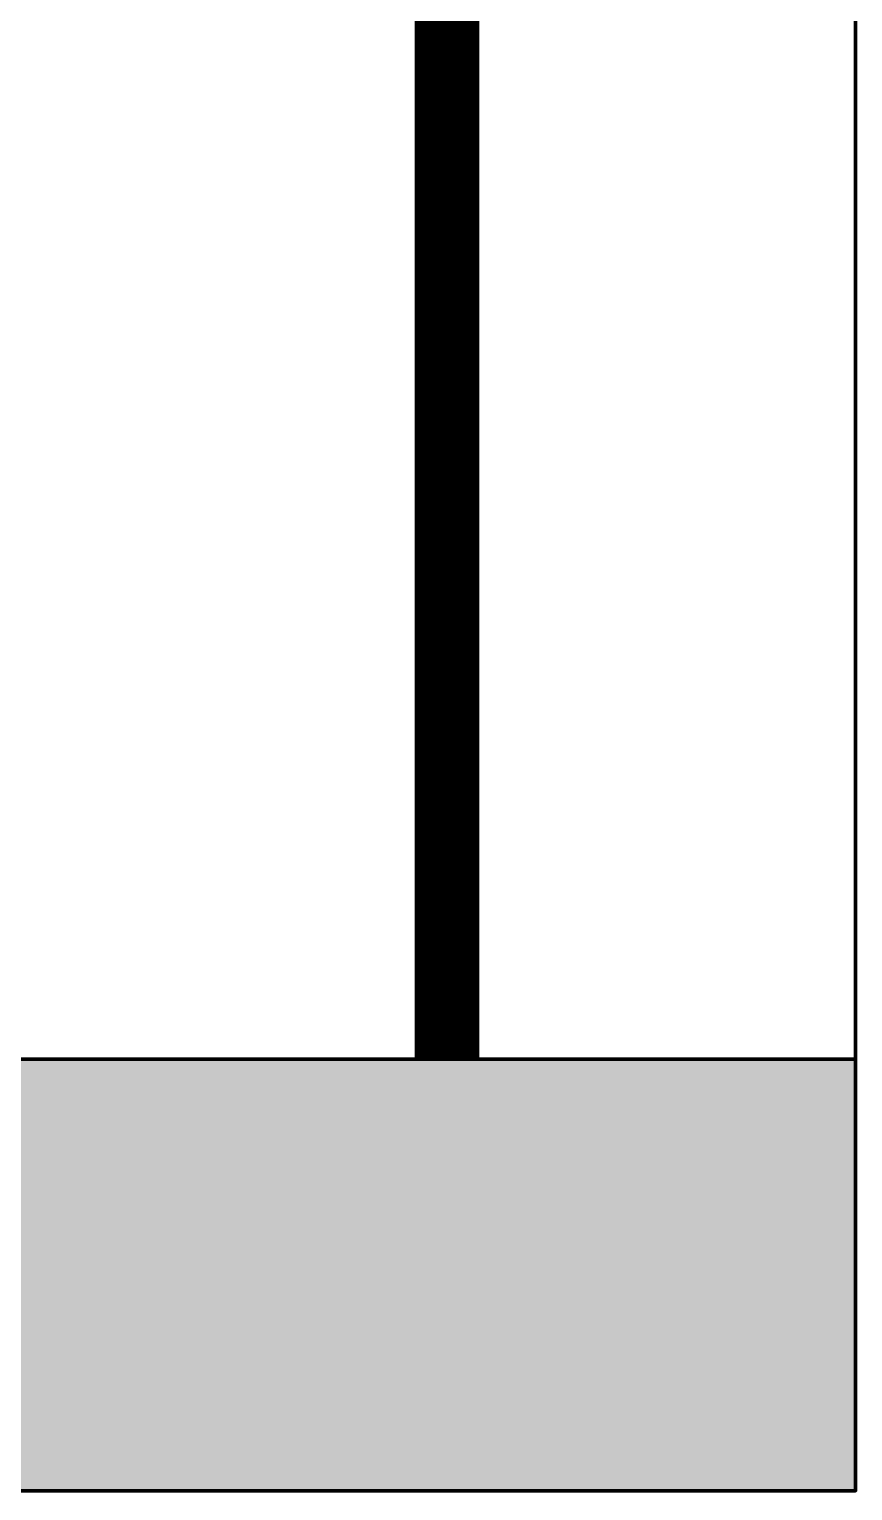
# Model space of a CAD drawing. Header units: millimetres. Extents: x -116965 to 323937, y 291661 to 566926.
# Drawn here: x -46123 to -45932.3, y 328239.9 to 328578.3 of the extents above; entities that cross this region are included whole.
import ezdxf

# ---------------------------------------------------------------- set-up
doc = ezdxf.new("R2010")
doc.units = ezdxf.units.MM
doc.layers.get('0').update_dxf_attribs({"lineweight": 18})
doc.layers.add('C00-00-00', color=7, linetype='Continuous')
doc.layers.add('C34-3A-40', color=7, linetype='Continuous', true_color=0x343a40)
doc.layers.add('C62-64-69', color=7, linetype='Continuous', true_color=0x626469)

msp = doc.modelspace()

# ---------------------------------------------------------------- hatches: boundary and pattern name
at = {"layer": 'C34-3A-40'}
h = msp.add_hatch(color=256, dxfattribs=at)
h.dxf.hatch_style = 2
h.paths.add_polyline_path([(-46131.639302, 328339.849361), (-45931.667218, 328339.849361), (-45931.667218, 328239.863317), (-46131.639302, 328239.863317)])
at = {"layer": 'C62-64-69'}
h = msp.add_hatch(color=256, dxfattribs=at)
h.dxf.hatch_style = 2
h.paths.add_polyline_path([(-46131.639302, 328330.850618), (-46099.643768, 328330.850618), (-46099.643768, 328323.851592), (-46131.639302, 328323.851592)])
h = msp.add_hatch(color=256, dxfattribs=at)
h.dxf.hatch_style = 2
h.paths.add_polyline_path([(-46099.643768, 328330.850618), (-46067.648233, 328330.850618), (-46067.648233, 328323.851592), (-46099.643768, 328323.851592)])
h = msp.add_hatch(color=256, dxfattribs=at)
h.dxf.hatch_style = 2
h.paths.add_polyline_path([(-46099.643768, 328330.850618), (-46067.648233, 328330.850618), (-46067.648233, 328323.851592), (-46099.643768, 328323.851592)])
h = msp.add_hatch(color=256, dxfattribs=at)
h.dxf.hatch_style = 2
h.paths.add_polyline_path([(-46067.648233, 328330.850618), (-46035.652702, 328330.850618), (-46035.652702, 328323.851592), (-46067.648233, 328323.851592)])
h = msp.add_hatch(color=256, dxfattribs=at)
h.dxf.hatch_style = 2
h.paths.add_polyline_path([(-46067.648233, 328330.850618), (-46035.652702, 328330.850618), (-46035.652702, 328323.851592), (-46067.648233, 328323.851592)])
h = msp.add_hatch(color=256, dxfattribs=at)
h.dxf.hatch_style = 2
h.paths.add_polyline_path([(-46035.652702, 328330.850618), (-46003.657168, 328330.850618), (-46003.657168, 328323.851592), (-46035.652702, 328323.851592)])
h = msp.add_hatch(color=256, dxfattribs=at)
h.dxf.hatch_style = 2
h.paths.add_polyline_path([(-46035.652702, 328330.850618), (-46003.657168, 328330.850618), (-46003.657168, 328323.851592), (-46035.652702, 328323.851592)])
h = msp.add_hatch(color=256, dxfattribs=at)
h.dxf.hatch_style = 2
h.paths.add_polyline_path([(-46003.657168, 328330.850618), (-45971.661633, 328330.850618), (-45971.661633, 328323.851592), (-46003.657168, 328323.851592)])
h = msp.add_hatch(color=256, dxfattribs=at)
h.dxf.hatch_style = 2
h.paths.add_polyline_path([(-46003.657168, 328330.850618), (-45971.661633, 328330.850618), (-45971.661633, 328323.851592), (-46003.657168, 328323.851592)])
h = msp.add_hatch(color=256, dxfattribs=at)
h.dxf.hatch_style = 2
h.paths.add_polyline_path([(-45971.661633, 328330.850618), (-45939.666102, 328330.850618), (-45939.666102, 328323.851592), (-45971.661633, 328323.851592)])
h = msp.add_hatch(color=256, dxfattribs=at)
h.dxf.hatch_style = 2
h.paths.add_polyline_path([(-46131.639302, 328323.851592), (-46099.643768, 328323.851592), (-46099.643768, 328321.851874), (-46131.639302, 328321.851874)])
h = msp.add_hatch(color=256, dxfattribs=at)
h.dxf.hatch_style = 2
h.paths.add_polyline_path([(-46099.643768, 328323.851592), (-46067.648233, 328323.851592), (-46067.648233, 328321.851874), (-46099.643768, 328321.851874)])
h = msp.add_hatch(color=256, dxfattribs=at)
h.dxf.hatch_style = 2
h.paths.add_polyline_path([(-46099.643768, 328323.851592), (-46067.648233, 328323.851592), (-46067.648233, 328321.851874), (-46099.643768, 328321.851874)])
h = msp.add_hatch(color=256, dxfattribs=at)
h.dxf.hatch_style = 2
h.paths.add_polyline_path([(-46067.648233, 328323.851592), (-46035.652702, 328323.851592), (-46035.652702, 328321.851874), (-46067.648233, 328321.851874)])
h = msp.add_hatch(color=256, dxfattribs=at)
h.dxf.hatch_style = 2
h.paths.add_polyline_path([(-46067.648233, 328323.851592), (-46035.652702, 328323.851592), (-46035.652702, 328321.851874), (-46067.648233, 328321.851874)])
h = msp.add_hatch(color=256, dxfattribs=at)
h.dxf.hatch_style = 2
h.paths.add_polyline_path([(-46035.652702, 328323.851592), (-46003.657168, 328323.851592), (-46003.657168, 328321.851874), (-46035.652702, 328321.851874)])
h = msp.add_hatch(color=256, dxfattribs=at)
h.dxf.hatch_style = 2
h.paths.add_polyline_path([(-46035.652702, 328323.851592), (-46003.657168, 328323.851592), (-46003.657168, 328321.851874), (-46035.652702, 328321.851874)])
h = msp.add_hatch(color=256, dxfattribs=at)
h.dxf.hatch_style = 2
h.paths.add_polyline_path([(-46003.657168, 328323.851592), (-45971.661633, 328323.851592), (-45971.661633, 328321.851874), (-46003.657168, 328321.851874)])
h = msp.add_hatch(color=256, dxfattribs=at)
h.dxf.hatch_style = 2
h.paths.add_polyline_path([(-46003.657168, 328323.851592), (-45971.661633, 328323.851592), (-45971.661633, 328321.851874), (-46003.657168, 328321.851874)])
h = msp.add_hatch(color=256, dxfattribs=at)
h.dxf.hatch_style = 2
h.paths.add_polyline_path([(-45971.661633, 328323.851592), (-45939.666102, 328323.851592), (-45939.666102, 328321.851874), (-45971.661633, 328321.851874)])
h = msp.add_hatch(color=256, dxfattribs=at)
h.dxf.hatch_style = 2
h.paths.add_polyline_path([(-46131.639302, 328321.851874), (-46099.643768, 328321.851874), (-46099.643768, 328314.852848), (-46131.639302, 328314.852848)])
h = msp.add_hatch(color=256, dxfattribs=at)
h.dxf.hatch_style = 2
h.paths.add_polyline_path([(-46099.643768, 328321.851874), (-46067.648233, 328321.851874), (-46067.648233, 328314.852848), (-46099.643768, 328314.852848)])
h = msp.add_hatch(color=256, dxfattribs=at)
h.dxf.hatch_style = 2
h.paths.add_polyline_path([(-46099.643768, 328321.851874), (-46067.648233, 328321.851874), (-46067.648233, 328314.852848), (-46099.643768, 328314.852848)])
h = msp.add_hatch(color=256, dxfattribs=at)
h.dxf.hatch_style = 2
h.paths.add_polyline_path([(-46067.648233, 328321.851874), (-46035.652702, 328321.851874), (-46035.652702, 328314.852848), (-46067.648233, 328314.852848)])
h = msp.add_hatch(color=256, dxfattribs=at)
h.dxf.hatch_style = 2
h.paths.add_polyline_path([(-46067.648233, 328321.851874), (-46035.652702, 328321.851874), (-46035.652702, 328314.852848), (-46067.648233, 328314.852848)])
h = msp.add_hatch(color=256, dxfattribs=at)
h.dxf.hatch_style = 2
h.paths.add_polyline_path([(-46035.652702, 328321.851874), (-46003.657168, 328321.851874), (-46003.657168, 328314.852848), (-46035.652702, 328314.852848)])
h = msp.add_hatch(color=256, dxfattribs=at)
h.dxf.hatch_style = 2
h.paths.add_polyline_path([(-46035.652702, 328321.851874), (-46003.657168, 328321.851874), (-46003.657168, 328314.852848), (-46035.652702, 328314.852848)])
h = msp.add_hatch(color=256, dxfattribs=at)
h.dxf.hatch_style = 2
h.paths.add_polyline_path([(-46003.657168, 328321.851874), (-45971.661633, 328321.851874), (-45971.661633, 328314.852848), (-46003.657168, 328314.852848)])
h = msp.add_hatch(color=256, dxfattribs=at)
h.dxf.hatch_style = 2
h.paths.add_polyline_path([(-46003.657168, 328321.851874), (-45971.661633, 328321.851874), (-45971.661633, 328314.852848), (-46003.657168, 328314.852848)])
h = msp.add_hatch(color=256, dxfattribs=at)
h.dxf.hatch_style = 2
h.paths.add_polyline_path([(-45971.661633, 328321.851874), (-45939.666102, 328321.851874), (-45939.666102, 328314.852848), (-45971.661633, 328314.852848)])
h = msp.add_hatch(color=256, dxfattribs=at)
h.dxf.hatch_style = 2
h.paths.add_polyline_path([(-46131.639302, 328314.852848), (-46099.643768, 328314.852848), (-46099.643768, 328312.85313), (-46131.639302, 328312.85313)])
h = msp.add_hatch(color=256, dxfattribs=at)
h.dxf.hatch_style = 2
h.paths.add_polyline_path([(-46131.639302, 328312.85313), (-46099.643768, 328312.85313), (-46099.643768, 328305.854105), (-46131.639302, 328305.854105)])
h = msp.add_hatch(color=256, dxfattribs=at)
h.dxf.hatch_style = 2
h.paths.add_polyline_path([(-46099.643768, 328314.852848), (-46067.648233, 328314.852848), (-46067.648233, 328312.85313), (-46099.643768, 328312.85313)])
h = msp.add_hatch(color=256, dxfattribs=at)
h.dxf.hatch_style = 2
h.paths.add_polyline_path([(-46099.643768, 328314.852848), (-46067.648233, 328314.852848), (-46067.648233, 328312.85313), (-46099.643768, 328312.85313)])
h = msp.add_hatch(color=256, dxfattribs=at)
h.dxf.hatch_style = 2
h.paths.add_polyline_path([(-46099.643768, 328312.85313), (-46067.648233, 328312.85313), (-46067.648233, 328305.854105), (-46099.643768, 328305.854105)])
h = msp.add_hatch(color=256, dxfattribs=at)
h.dxf.hatch_style = 2
h.paths.add_polyline_path([(-46099.643768, 328312.85313), (-46067.648233, 328312.85313), (-46067.648233, 328305.854105), (-46099.643768, 328305.854105)])
h = msp.add_hatch(color=256, dxfattribs=at)
h.dxf.hatch_style = 2
h.paths.add_polyline_path([(-46067.648233, 328314.852848), (-46035.652702, 328314.852848), (-46035.652702, 328312.85313), (-46067.648233, 328312.85313)])
h = msp.add_hatch(color=256, dxfattribs=at)
h.dxf.hatch_style = 2
h.paths.add_polyline_path([(-46067.648233, 328314.852848), (-46035.652702, 328314.852848), (-46035.652702, 328312.85313), (-46067.648233, 328312.85313)])
h = msp.add_hatch(color=256, dxfattribs=at)
h.dxf.hatch_style = 2
h.paths.add_polyline_path([(-46067.648233, 328312.85313), (-46035.652702, 328312.85313), (-46035.652702, 328305.854105), (-46067.648233, 328305.854105)])
h = msp.add_hatch(color=256, dxfattribs=at)
h.dxf.hatch_style = 2
h.paths.add_polyline_path([(-46067.648233, 328312.85313), (-46035.652702, 328312.85313), (-46035.652702, 328305.854105), (-46067.648233, 328305.854105)])
h = msp.add_hatch(color=256, dxfattribs=at)
h.dxf.hatch_style = 2
h.paths.add_polyline_path([(-46035.652702, 328314.852848), (-46003.657168, 328314.852848), (-46003.657168, 328312.85313), (-46035.652702, 328312.85313)])
h = msp.add_hatch(color=256, dxfattribs=at)
h.dxf.hatch_style = 2
h.paths.add_polyline_path([(-46035.652702, 328314.852848), (-46003.657168, 328314.852848), (-46003.657168, 328312.85313), (-46035.652702, 328312.85313)])
h = msp.add_hatch(color=256, dxfattribs=at)
h.dxf.hatch_style = 2
h.paths.add_polyline_path([(-46035.652702, 328312.85313), (-46003.657168, 328312.85313), (-46003.657168, 328305.854105), (-46035.652702, 328305.854105)])
h = msp.add_hatch(color=256, dxfattribs=at)
h.dxf.hatch_style = 2
h.paths.add_polyline_path([(-46035.652702, 328312.85313), (-46003.657168, 328312.85313), (-46003.657168, 328305.854105), (-46035.652702, 328305.854105)])
h = msp.add_hatch(color=256, dxfattribs=at)
h.dxf.hatch_style = 2
h.paths.add_polyline_path([(-46003.657168, 328314.852848), (-45971.661633, 328314.852848), (-45971.661633, 328312.85313), (-46003.657168, 328312.85313)])
h = msp.add_hatch(color=256, dxfattribs=at)
h.dxf.hatch_style = 2
h.paths.add_polyline_path([(-46003.657168, 328314.852848), (-45971.661633, 328314.852848), (-45971.661633, 328312.85313), (-46003.657168, 328312.85313)])
h = msp.add_hatch(color=256, dxfattribs=at)
h.dxf.hatch_style = 2
h.paths.add_polyline_path([(-46003.657168, 328312.85313), (-45971.661633, 328312.85313), (-45971.661633, 328305.854105), (-46003.657168, 328305.854105)])
h = msp.add_hatch(color=256, dxfattribs=at)
h.dxf.hatch_style = 2
h.paths.add_polyline_path([(-46003.657168, 328312.85313), (-45971.661633, 328312.85313), (-45971.661633, 328305.854105), (-46003.657168, 328305.854105)])
h = msp.add_hatch(color=256, dxfattribs=at)
h.dxf.hatch_style = 2
h.paths.add_polyline_path([(-45971.661633, 328314.852848), (-45939.666102, 328314.852848), (-45939.666102, 328312.85313), (-45971.661633, 328312.85313)])
h = msp.add_hatch(color=256, dxfattribs=at)
h.dxf.hatch_style = 2
h.paths.add_polyline_path([(-45971.661633, 328312.85313), (-45939.666102, 328312.85313), (-45939.666102, 328305.854105), (-45971.661633, 328305.854105)])
h = msp.add_hatch(color=256, dxfattribs=at)
h.dxf.hatch_style = 2
h.paths.add_polyline_path([(-46131.639302, 328305.854105), (-46099.643768, 328305.854105), (-46099.643768, 328303.854386), (-46131.639302, 328303.854386)])
h = msp.add_hatch(color=256, dxfattribs=at)
h.dxf.hatch_style = 2
h.paths.add_polyline_path([(-46099.643768, 328305.854105), (-46067.648233, 328305.854105), (-46067.648233, 328303.854386), (-46099.643768, 328303.854386)])
h = msp.add_hatch(color=256, dxfattribs=at)
h.dxf.hatch_style = 2
h.paths.add_polyline_path([(-46099.643768, 328305.854105), (-46067.648233, 328305.854105), (-46067.648233, 328303.854386), (-46099.643768, 328303.854386)])
h = msp.add_hatch(color=256, dxfattribs=at)
h.dxf.hatch_style = 2
h.paths.add_polyline_path([(-46067.648233, 328305.854105), (-46035.652702, 328305.854105), (-46035.652702, 328303.854386), (-46067.648233, 328303.854386)])
h = msp.add_hatch(color=256, dxfattribs=at)
h.dxf.hatch_style = 2
h.paths.add_polyline_path([(-46067.648233, 328305.854105), (-46035.652702, 328305.854105), (-46035.652702, 328303.854386), (-46067.648233, 328303.854386)])
h = msp.add_hatch(color=256, dxfattribs=at)
h.dxf.hatch_style = 2
h.paths.add_polyline_path([(-46035.652702, 328305.854105), (-46003.657168, 328305.854105), (-46003.657168, 328303.854386), (-46035.652702, 328303.854386)])
h = msp.add_hatch(color=256, dxfattribs=at)
h.dxf.hatch_style = 2
h.paths.add_polyline_path([(-46035.652702, 328305.854105), (-46003.657168, 328305.854105), (-46003.657168, 328303.854386), (-46035.652702, 328303.854386)])
h = msp.add_hatch(color=256, dxfattribs=at)
h.dxf.hatch_style = 2
h.paths.add_polyline_path([(-46003.657168, 328305.854105), (-45971.661633, 328305.854105), (-45971.661633, 328303.854386), (-46003.657168, 328303.854386)])
h = msp.add_hatch(color=256, dxfattribs=at)
h.dxf.hatch_style = 2
h.paths.add_polyline_path([(-46003.657168, 328305.854105), (-45971.661633, 328305.854105), (-45971.661633, 328303.854386), (-46003.657168, 328303.854386)])
h = msp.add_hatch(color=256, dxfattribs=at)
h.dxf.hatch_style = 2
h.paths.add_polyline_path([(-45971.661633, 328305.854105), (-45939.666102, 328305.854105), (-45939.666102, 328303.854386), (-45971.661633, 328303.854386)])
h = msp.add_hatch(color=256, dxfattribs=at)
h.dxf.hatch_style = 2
h.paths.add_polyline_path([(-46131.639302, 328303.854386), (-46099.643768, 328303.854386), (-46099.643768, 328296.855361), (-46131.639302, 328296.855361)])
h = msp.add_hatch(color=256, dxfattribs=at)
h.dxf.hatch_style = 2
h.paths.add_polyline_path([(-46099.643768, 328303.854386), (-46067.648233, 328303.854386), (-46067.648233, 328296.855361), (-46099.643768, 328296.855361)])
h = msp.add_hatch(color=256, dxfattribs=at)
h.dxf.hatch_style = 2
h.paths.add_polyline_path([(-46099.643768, 328303.854386), (-46067.648233, 328303.854386), (-46067.648233, 328296.855361), (-46099.643768, 328296.855361)])
h = msp.add_hatch(color=256, dxfattribs=at)
h.dxf.hatch_style = 2
h.paths.add_polyline_path([(-46067.648233, 328303.854386), (-46035.652702, 328303.854386), (-46035.652702, 328296.855361), (-46067.648233, 328296.855361)])
h = msp.add_hatch(color=256, dxfattribs=at)
h.dxf.hatch_style = 2
h.paths.add_polyline_path([(-46067.648233, 328303.854386), (-46035.652702, 328303.854386), (-46035.652702, 328296.855361), (-46067.648233, 328296.855361)])
h = msp.add_hatch(color=256, dxfattribs=at)
h.dxf.hatch_style = 2
h.paths.add_polyline_path([(-46035.652702, 328303.854386), (-46003.657168, 328303.854386), (-46003.657168, 328296.855361), (-46035.652702, 328296.855361)])
h = msp.add_hatch(color=256, dxfattribs=at)
h.dxf.hatch_style = 2
h.paths.add_polyline_path([(-46035.652702, 328303.854386), (-46003.657168, 328303.854386), (-46003.657168, 328296.855361), (-46035.652702, 328296.855361)])
h = msp.add_hatch(color=256, dxfattribs=at)
h.dxf.hatch_style = 2
h.paths.add_polyline_path([(-46003.657168, 328303.854386), (-45971.661633, 328303.854386), (-45971.661633, 328296.855361), (-46003.657168, 328296.855361)])
h = msp.add_hatch(color=256, dxfattribs=at)
h.dxf.hatch_style = 2
h.paths.add_polyline_path([(-46003.657168, 328303.854386), (-45971.661633, 328303.854386), (-45971.661633, 328296.855361), (-46003.657168, 328296.855361)])
h = msp.add_hatch(color=256, dxfattribs=at)
h.dxf.hatch_style = 2
h.paths.add_polyline_path([(-45971.661633, 328303.854386), (-45939.666102, 328303.854386), (-45939.666102, 328296.855361), (-45971.661633, 328296.855361)])
h = msp.add_hatch(color=256, dxfattribs=at)
h.dxf.hatch_style = 2
h.paths.add_polyline_path([(-46131.639302, 328296.855361), (-46099.643768, 328296.855361), (-46099.643768, 328294.855643), (-46131.639302, 328294.855643)])
h = msp.add_hatch(color=256, dxfattribs=at)
h.dxf.hatch_style = 2
h.paths.add_polyline_path([(-46099.643768, 328296.855361), (-46067.648233, 328296.855361), (-46067.648233, 328294.855643), (-46099.643768, 328294.855643)])
h = msp.add_hatch(color=256, dxfattribs=at)
h.dxf.hatch_style = 2
h.paths.add_polyline_path([(-46099.643768, 328296.855361), (-46067.648233, 328296.855361), (-46067.648233, 328294.855643), (-46099.643768, 328294.855643)])
h = msp.add_hatch(color=256, dxfattribs=at)
h.dxf.hatch_style = 2
h.paths.add_polyline_path([(-46067.648233, 328296.855361), (-46035.652702, 328296.855361), (-46035.652702, 328294.855643), (-46067.648233, 328294.855643)])
h = msp.add_hatch(color=256, dxfattribs=at)
h.dxf.hatch_style = 2
h.paths.add_polyline_path([(-46067.648233, 328296.855361), (-46035.652702, 328296.855361), (-46035.652702, 328294.855643), (-46067.648233, 328294.855643)])
h = msp.add_hatch(color=256, dxfattribs=at)
h.dxf.hatch_style = 2
h.paths.add_polyline_path([(-46035.652702, 328296.855361), (-46003.657168, 328296.855361), (-46003.657168, 328294.855643), (-46035.652702, 328294.855643)])
h = msp.add_hatch(color=256, dxfattribs=at)
h.dxf.hatch_style = 2
h.paths.add_polyline_path([(-46035.652702, 328296.855361), (-46003.657168, 328296.855361), (-46003.657168, 328294.855643), (-46035.652702, 328294.855643)])
h = msp.add_hatch(color=256, dxfattribs=at)
h.dxf.hatch_style = 2
h.paths.add_polyline_path([(-46003.657168, 328296.855361), (-45971.661633, 328296.855361), (-45971.661633, 328294.855643), (-46003.657168, 328294.855643)])
h = msp.add_hatch(color=256, dxfattribs=at)
h.dxf.hatch_style = 2
h.paths.add_polyline_path([(-46003.657168, 328296.855361), (-45971.661633, 328296.855361), (-45971.661633, 328294.855643), (-46003.657168, 328294.855643)])
h = msp.add_hatch(color=256, dxfattribs=at)
h.dxf.hatch_style = 2
h.paths.add_polyline_path([(-45971.661633, 328296.855361), (-45939.666102, 328296.855361), (-45939.666102, 328294.855643), (-45971.661633, 328294.855643)])
h = msp.add_hatch(color=256, dxfattribs=at)
h.dxf.hatch_style = 2
h.paths.add_polyline_path([(-46131.639302, 328294.855643), (-46099.643768, 328294.855643), (-46099.643768, 328287.856617), (-46131.639302, 328287.856617)])
h = msp.add_hatch(color=256, dxfattribs=at)
h.dxf.hatch_style = 2
h.paths.add_polyline_path([(-46099.643768, 328294.855643), (-46067.648233, 328294.855643), (-46067.648233, 328287.856617), (-46099.643768, 328287.856617)])
h = msp.add_hatch(color=256, dxfattribs=at)
h.dxf.hatch_style = 2
h.paths.add_polyline_path([(-46099.643768, 328294.855643), (-46067.648233, 328294.855643), (-46067.648233, 328287.856617), (-46099.643768, 328287.856617)])
h = msp.add_hatch(color=256, dxfattribs=at)
h.dxf.hatch_style = 2
h.paths.add_polyline_path([(-46067.648233, 328294.855643), (-46035.652702, 328294.855643), (-46035.652702, 328287.856617), (-46067.648233, 328287.856617)])
h = msp.add_hatch(color=256, dxfattribs=at)
h.dxf.hatch_style = 2
h.paths.add_polyline_path([(-46067.648233, 328294.855643), (-46035.652702, 328294.855643), (-46035.652702, 328287.856617), (-46067.648233, 328287.856617)])
h = msp.add_hatch(color=256, dxfattribs=at)
h.dxf.hatch_style = 2
h.paths.add_polyline_path([(-46035.652702, 328294.855643), (-46003.657168, 328294.855643), (-46003.657168, 328287.856617), (-46035.652702, 328287.856617)])
h = msp.add_hatch(color=256, dxfattribs=at)
h.dxf.hatch_style = 2
h.paths.add_polyline_path([(-46035.652702, 328294.855643), (-46003.657168, 328294.855643), (-46003.657168, 328287.856617), (-46035.652702, 328287.856617)])
h = msp.add_hatch(color=256, dxfattribs=at)
h.dxf.hatch_style = 2
h.paths.add_polyline_path([(-46003.657168, 328294.855643), (-45971.661633, 328294.855643), (-45971.661633, 328287.856617), (-46003.657168, 328287.856617)])
h = msp.add_hatch(color=256, dxfattribs=at)
h.dxf.hatch_style = 2
h.paths.add_polyline_path([(-46003.657168, 328294.855643), (-45971.661633, 328294.855643), (-45971.661633, 328287.856617), (-46003.657168, 328287.856617)])
h = msp.add_hatch(color=256, dxfattribs=at)
h.dxf.hatch_style = 2
h.paths.add_polyline_path([(-45971.661633, 328294.855643), (-45939.666102, 328294.855643), (-45939.666102, 328287.856617), (-45971.661633, 328287.856617)])
h = msp.add_hatch(color=256, dxfattribs=at)
h.dxf.hatch_style = 2
h.paths.add_polyline_path([(-46131.639302, 328287.856617), (-46099.643768, 328287.856617), (-46099.643768, 328285.856899), (-46131.639302, 328285.856899)])
h = msp.add_hatch(color=256, dxfattribs=at)
h.dxf.hatch_style = 2
h.paths.add_polyline_path([(-46099.643768, 328287.856617), (-46067.648233, 328287.856617), (-46067.648233, 328285.856899), (-46099.643768, 328285.856899)])
h = msp.add_hatch(color=256, dxfattribs=at)
h.dxf.hatch_style = 2
h.paths.add_polyline_path([(-46099.643768, 328287.856617), (-46067.648233, 328287.856617), (-46067.648233, 328285.856899), (-46099.643768, 328285.856899)])
h = msp.add_hatch(color=256, dxfattribs=at)
h.dxf.hatch_style = 2
h.paths.add_polyline_path([(-46067.648233, 328287.856617), (-46035.652702, 328287.856617), (-46035.652702, 328285.856899), (-46067.648233, 328285.856899)])
h = msp.add_hatch(color=256, dxfattribs=at)
h.dxf.hatch_style = 2
h.paths.add_polyline_path([(-46067.648233, 328287.856617), (-46035.652702, 328287.856617), (-46035.652702, 328285.856899), (-46067.648233, 328285.856899)])
h = msp.add_hatch(color=256, dxfattribs=at)
h.dxf.hatch_style = 2
h.paths.add_polyline_path([(-46035.652702, 328287.856617), (-46003.657168, 328287.856617), (-46003.657168, 328285.856899), (-46035.652702, 328285.856899)])
h = msp.add_hatch(color=256, dxfattribs=at)
h.dxf.hatch_style = 2
h.paths.add_polyline_path([(-46035.652702, 328287.856617), (-46003.657168, 328287.856617), (-46003.657168, 328285.856899), (-46035.652702, 328285.856899)])
h = msp.add_hatch(color=256, dxfattribs=at)
h.dxf.hatch_style = 2
h.paths.add_polyline_path([(-46003.657168, 328287.856617), (-45971.661633, 328287.856617), (-45971.661633, 328285.856899), (-46003.657168, 328285.856899)])
h = msp.add_hatch(color=256, dxfattribs=at)
h.dxf.hatch_style = 2
h.paths.add_polyline_path([(-46003.657168, 328287.856617), (-45971.661633, 328287.856617), (-45971.661633, 328285.856899), (-46003.657168, 328285.856899)])
h = msp.add_hatch(color=256, dxfattribs=at)
h.dxf.hatch_style = 2
h.paths.add_polyline_path([(-45971.661633, 328287.856617), (-45939.666102, 328287.856617), (-45939.666102, 328285.856899), (-45971.661633, 328285.856899)])

# ---------------------------------------------------------------- linework, layer by layer
at = {"color": 1, "lineweight": -3, "ltscale": 5, "const_width": 15}
msp.add_lwpolyline([(-46026.306544, 328339.849361), (-46026.306544, 329781.979527)], dxfattribs=at)
at = {"layer": 'C00-00-00', "lineweight": 100}
msp.add_lwpolyline([(-46131.639302, 330339.570192), (-45931.667218, 330339.570192), (-45931.667218, 328339.849361), (-46131.639302, 328339.849361)], close=True, dxfattribs=at)
at = {"layer": 'C00-00-00', "lineweight": 211}
msp.add_lwpolyline([(-46131.639302, 328339.849361), (-45931.667218, 328339.849361), (-45931.667218, 328239.863317), (-46131.639302, 328239.863317)], close=True, dxfattribs=at)

doc.saveas('drawing.dxf')
